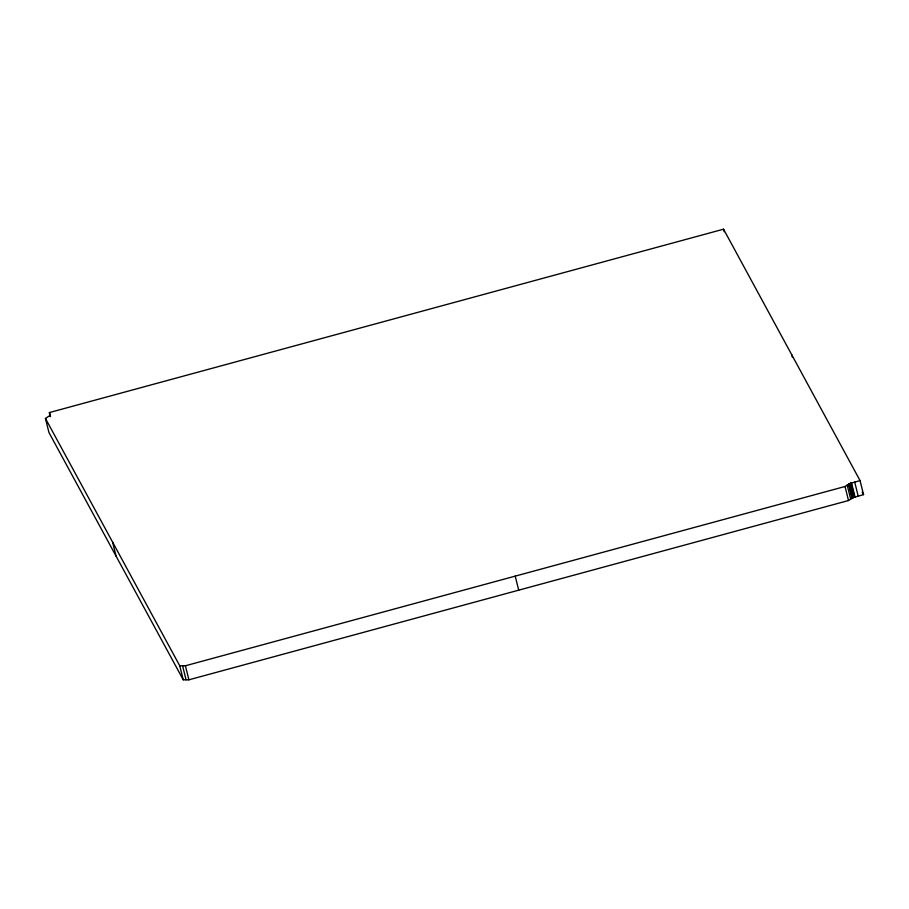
<?xml version="1.0" encoding="UTF-8"?>
<svg xmlns="http://www.w3.org/2000/svg" width="909" height="909" viewBox="0 0 909 909"><rect width="100%" height="100%" fill="white"/><g stroke="black" fill="none" stroke-linecap="round" stroke-linejoin="round"><path stroke-width="1.36" d="M45.45 418.447L179.743 665.774L185.413 665.774L845.018 486.497L849.835 483.52L860.062 480.6L863.55 494.632L853.324 497.553L848.506 500.529L188.902 679.818L183.232 679.818L48.938 432.491L45.45 418.447L49.847 415.538L49.416 412.561L723.553 229.182L860.062 480.6M862.198 492.144L863.55 494.632M854.699 482.054L858.187 496.098M851.517 482.952L855.017 496.984M851.085 483.077L854.574 497.121M850.654 483.224L854.153 497.257M850.245 483.361L853.733 497.405M849.835 483.52L853.324 497.553M849.563 483.633L853.051 497.666M849.29 483.747L852.79 497.78M849.04 483.861L852.54 497.905M848.813 483.986L852.301 498.018M848.597 484.111L852.085 498.143M847.177 484.997L850.665 499.041M845.018 486.497L848.506 500.529M791.807 354.896L792.443 357.442M723.553 229.182L724.189 231.738M515.21 576.136L518.709 590.168M185.413 665.774L188.902 679.818M182.573 665.774L186.061 679.818M179.743 665.774L183.232 679.818M112.591 542.116L116.091 556.149M49.881 414.049L50.518 416.606M49.416 412.561L50.359 416.39"/></g></svg>
